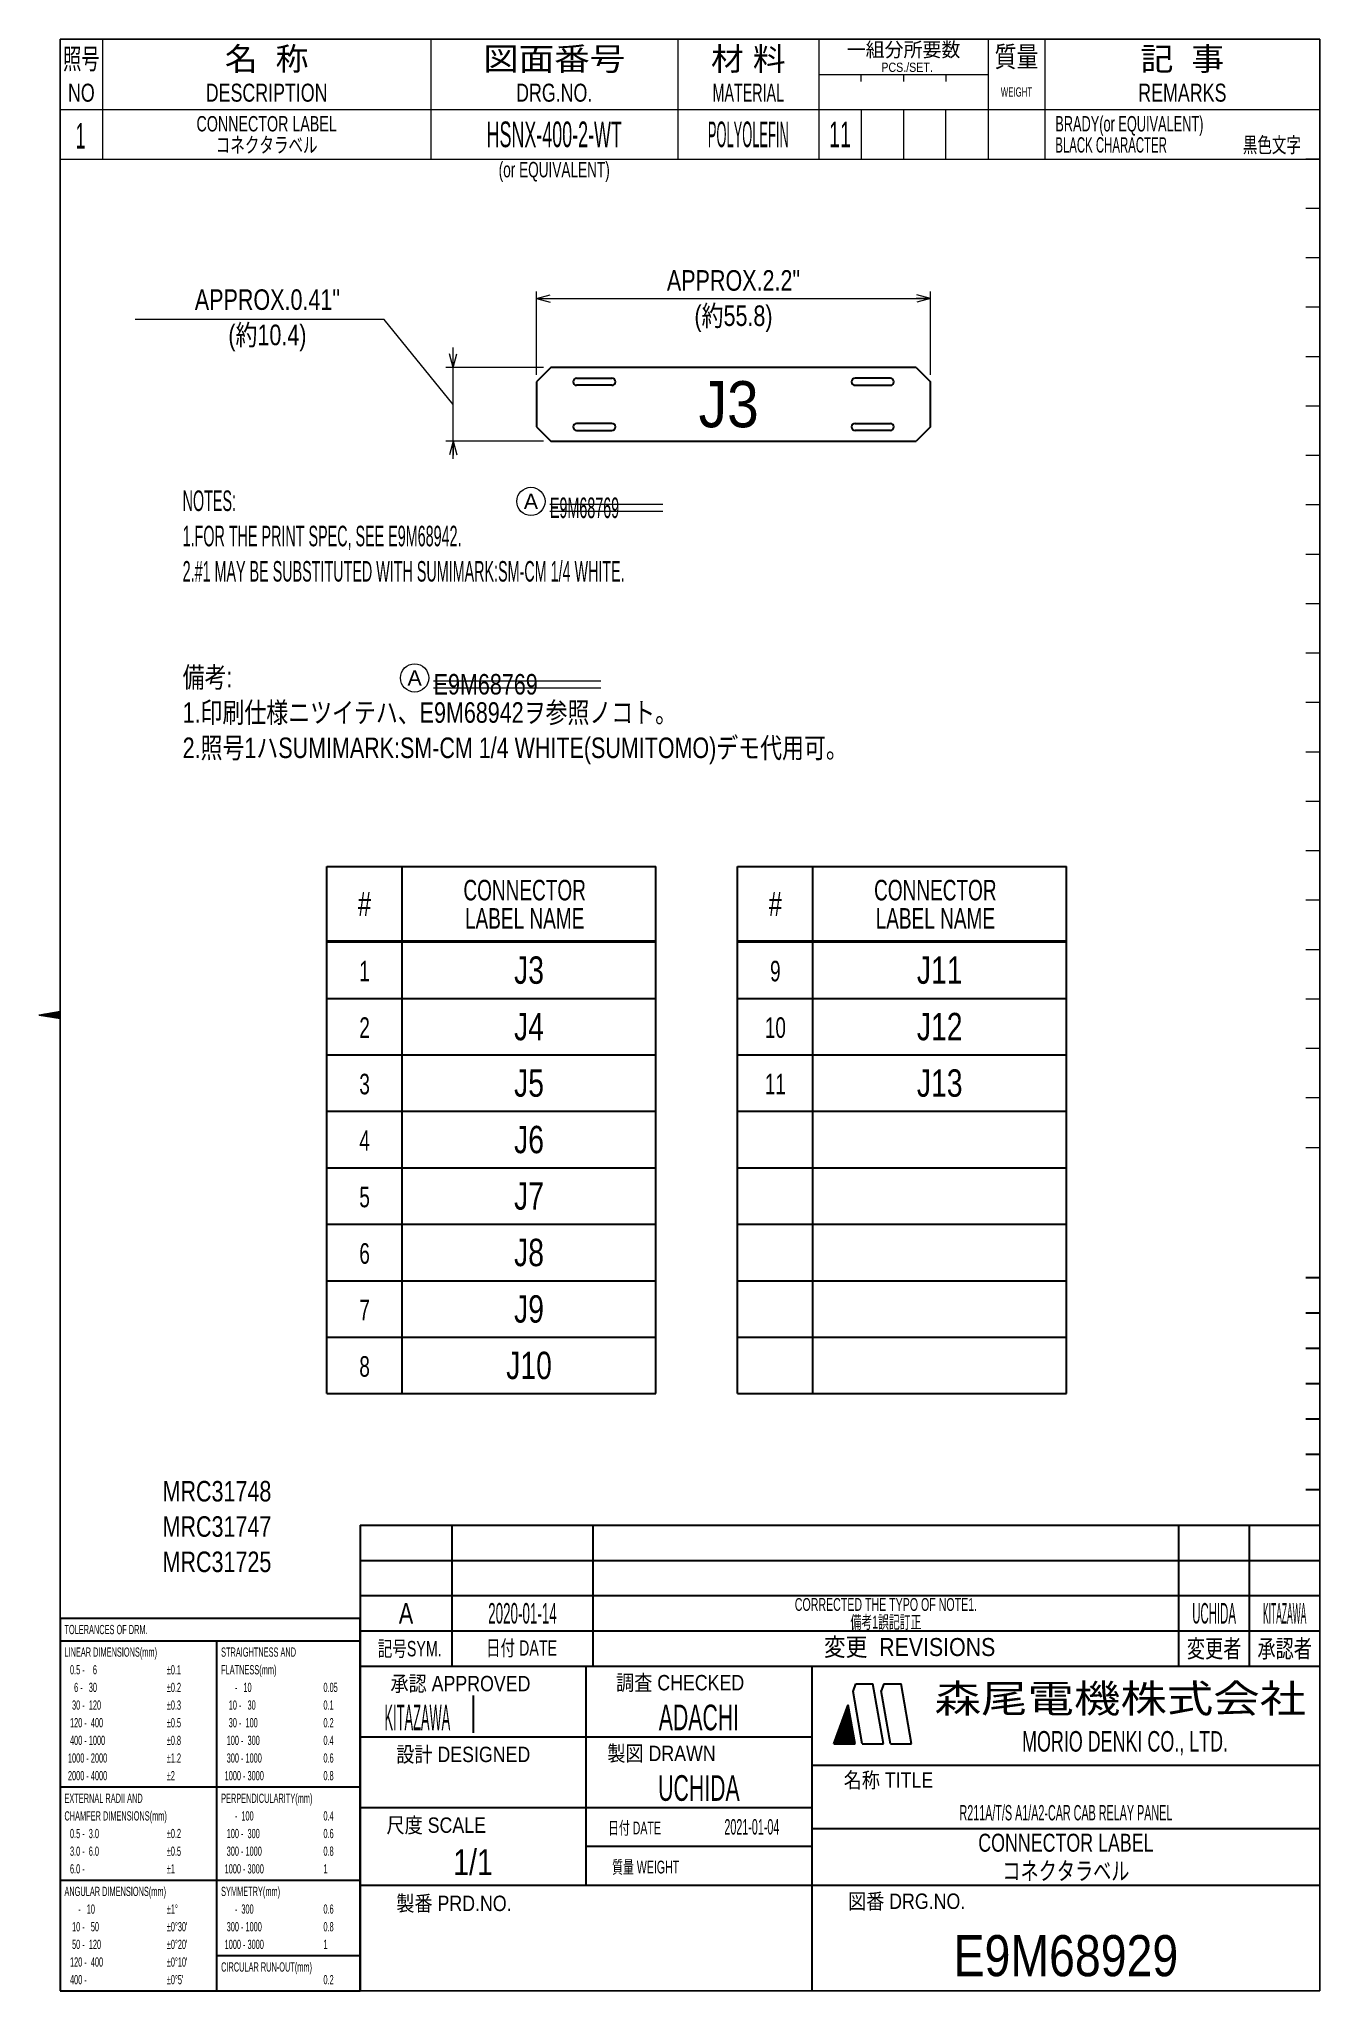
# Model space of a CAD drawing. Header units: millimetres. Extents: x 18 to 199, y 10 to 287.
import ezdxf
from ezdxf.enums import TextEntityAlignment as Align

# ---------------------------------------------------------------- set-up
doc = ezdxf.new("R2010")
doc.units = ezdxf.units.MM
doc.linetypes.add('極細の実線', pattern=[0])
for name, color, linetype in [('GR1_01', 7, 'Continuous'), ('GR1_02', 7, 'Continuous'), ('図面枠B6M', 7, 'Continuous'), ('図面枠E9M_01', 7, 'Continuous'), ('表題、部品表_01', 7, 'Continuous'), ('表題、部品表_02', 7, 'Continuous'), ('表題、部品表_03', 7, 'Continuous'), ('訂正記号', 7, 'Continuous')]:
    doc.layers.add(name, color=color, linetype=linetype)
doc.styles.add('HG丸ｺﾞｼｯｸM-PRO', font='')
doc.styles.get('HG丸ｺﾞｼｯｸM-PRO').set_extended_font_data('HG丸ｺﾞｼｯｸM-PRO')

# ---------------------------------------------------------------- blocks, each defined once
blk = doc.blocks.new('BLKF025')
at = {"layer": '図面枠E9M_01', "color": 3, "linetype": '極細の実線', "lineweight": 35, "style": 'HG丸ｺﾞｼｯｸM-PRO', "width": 0.845879}
blk.add_text('E9M68929', height=5.818, dxfattribs=at).set_placement((163.25, 15.25), align=Align.MIDDLE_CENTER)
blk = doc.blocks.new('BLKF026')
at = {"layer": '図面枠E9M_01', "color": 3, "linetype": '極細の実線', "lineweight": 35, "style": 'HG丸ｺﾞｼｯｸM-PRO', "width": 0.741767}
blk.add_text('CONNECTOR LABEL', height=2.5455, dxfattribs=at).set_placement((163.25, 31.25), align=Align.MIDDLE_CENTER)
blk = doc.blocks.new('BLKF027')
at = {"layer": '図面枠E9M_01', "color": 3, "linetype": '極細の実線', "lineweight": 35, "style": 'HG丸ｺﾞｼｯｸM-PRO', "width": 0.522381}
blk.add_text('R211A/T/S A1/A2-CAR CAB RELAY PANEL', height=2.1818, dxfattribs=at).set_placement((163.25, 35.5), align=Align.MIDDLE_CENTER)
blk = doc.blocks.new('BLKF028')
at = {"layer": '図面枠E9M_01', "color": 3, "linetype": '極細の実線', "lineweight": 35, "style": 'HG丸ｺﾞｼｯｸM-PRO', "width": 0.61989}
blk.add_text('UCHIDA', height=3.636, dxfattribs=at).set_placement((111.25, 39), align=Align.MIDDLE_CENTER)
blk = doc.blocks.new('BLKF030')
at = {"layer": '図面枠E9M_01', "color": 3, "linetype": '極細の実線', "lineweight": 35, "style": 'HG丸ｺﾞｼｯｸM-PRO', "width": 0.619335}
blk.add_text('ADACHI', height=3.636, dxfattribs=at).set_placement((111.25, 49), align=Align.MIDDLE_CENTER)
blk = doc.blocks.new('BLKF031')
at = {"layer": '図面枠E9M_01', "color": 3, "linetype": '極細の実線', "lineweight": 35, "style": 'HG丸ｺﾞｼｯｸM-PRO', "width": 0.374534}
blk.add_text('KITAZAWA', height=3.636, dxfattribs=at).set_placement((71.36, 49), align=Align.MIDDLE_CENTER)
blk = doc.blocks.new('BLKF032')
at = {"layer": '図面枠E9M_01', "color": 3, "linetype": '極細の実線', "lineweight": 35, "style": 'HG丸ｺﾞｼｯｸM-PRO', "width": 0.828847}
blk.add_text('1/1', height=3.636, dxfattribs=at).set_placement((79.25, 28.5), align=Align.MIDDLE_CENTER)
blk = doc.blocks.new('BLKF033')
at = {"layer": '図面枠E9M_01', "color": 3, "linetype": '極細の実線', "lineweight": 35, "style": 'HG丸ｺﾞｼｯｸM-PRO', "width": 0.521146}
blk.add_text('2021-01-04', height=2.182, dxfattribs=at).set_placement((118.75, 33.5), align=Align.MIDDLE_CENTER)
blk = doc.blocks.new('BLKF023')
at = {"layer": '図面枠E9M_01', "color": 3, "linetype": '極細の実線', "lineweight": 35}
for name in ['BLKF031', 'BLKF030', 'BLKF028', 'BLKF027', 'BLKF033', 'BLKF032', 'BLKF026', 'BLKF025']:
    blk.add_blockref(name, (0, 0), dxfattribs=at)
blk = doc.blocks.new('BLKF036')
at = {"layer": '図面枠E9M_01', "color": 4, "linetype": '極細の実線', "lineweight": 13}
for p, q in [((17.775844, 148.495693), (17.786182, 148.50603)), ((17.897062, 148.47549), (17.955887, 148.534315)), ((18.018281, 148.455287), (18.125593, 148.562599)), ((18.139499, 148.435083), (18.295299, 148.590883)), ((18.260717, 148.41488), (18.465004, 148.619167)), ((18.381936, 148.394677), (18.63471, 148.647452)), ((18.503154, 148.374474), (18.804416, 148.675736)), ((18.624372, 148.354271), (18.974121, 148.70402)), ((18.745591, 148.334068), (19.143827, 148.732304)), ((18.866809, 148.313865), (19.313532, 148.760589)), ((18.988027, 148.293662), (19.483238, 148.788873)), ((19.109245, 148.273459), (19.652944, 148.817157)), ((19.230464, 148.253256), (19.822649, 148.845442)), ((19.351682, 148.233053), (19.992355, 148.873726)), ((19.4729, 148.21285), (20.162061, 148.90201)), ((19.594119, 148.192647), (20.331766, 148.930294)), ((19.715337, 148.172444), (20.501472, 148.958579)), ((19.836555, 148.152241), (20.671177, 148.986863)), ((19.957774, 148.132038), (20.75, 148.924264)), ((20.078992, 148.111835), (20.75, 148.782843)), ((20.20021, 148.091632), (20.75, 148.641421)), ((20.321429, 148.071429), (20.75, 148.5)), ((20.442647, 148.051226), (20.75, 148.358579)), ((20.563865, 148.031022), (20.75, 148.217157)), ((20.685083, 148.010819), (20.75, 148.075736))]:
    blk.add_line(p, q, dxfattribs=at)
blk = doc.blocks.new('BLKF037')
at = {"layer": '図面枠E9M_01', "color": 3, "linetype": '極細の実線', "lineweight": 35}
for p, q in [((131.756831, 48.999879), (132.5833, 49.826349)), ((131.83776, 49.22223), (132.562102, 49.946572)), ((131.918689, 49.44458), (132.540903, 50.066794)), ((131.999617, 49.66693), (132.519705, 50.187017)), ((132.080546, 49.88928), (132.498506, 50.30724)), ((132.161475, 50.111631), (132.477307, 50.427463)), ((132.242404, 50.333981), (132.456109, 50.547686)), ((132.323333, 50.556331), (132.43491, 50.667909)), ((132.404262, 50.778681), (132.413712, 50.788131)), ((130.407871, 45.246757), (132.943675, 47.782561)), ((130.461969, 45.442276), (132.922477, 47.902784)), ((130.542898, 45.664626), (132.901278, 48.023006)), ((130.549292, 45.246757), (132.964874, 47.662338)), ((130.623827, 45.886976), (132.88008, 48.143229)), ((130.690714, 45.246757), (132.986072, 47.542115)), ((130.704756, 46.109327), (132.858881, 48.263452)), ((130.785684, 46.331677), (132.837682, 48.383675)), ((130.832135, 45.246757), (133.007271, 47.421892)), ((130.866613, 46.554027), (132.816484, 48.503898)), ((130.947542, 46.776377), (132.795285, 48.624121)), ((130.973556, 45.246757), (133.028469, 47.301669)), ((131.028471, 46.998727), (132.774087, 48.744343)), ((131.1094, 47.221078), (132.752888, 48.864566)), ((131.114978, 45.246757), (133.049668, 47.181447)), ((131.190329, 47.443428), (132.73169, 48.984789)), ((131.256399, 45.246757), (133.070866, 47.061224)), ((131.271258, 47.665778), (132.710491, 49.105012)), ((131.352186, 47.888128), (132.689293, 49.225235)), ((131.433115, 48.110479), (132.668094, 49.345457)), ((131.514044, 48.332829), (132.646896, 49.46568)), ((131.594973, 48.555179), (132.625697, 49.585903)), ((131.675902, 48.777529), (132.604499, 49.706126)), ((131.397821, 45.246757), (133.092065, 46.941001)), ((131.539242, 45.246757), (133.113263, 46.820778)), ((131.680663, 45.246757), (133.134462, 46.700555)), ((131.822085, 45.246757), (133.15566, 46.580332)), ((131.963506, 45.246757), (133.176859, 46.46011)), ((132.104927, 45.246757), (133.198057, 46.339887)), ((132.246349, 45.246757), (133.219256, 46.219664)), ((132.38777, 45.246757), (133.240455, 46.099441)), ((132.529191, 45.246757), (133.261653, 45.979218)), ((132.670613, 45.246757), (133.282852, 45.858995)), ((132.812034, 45.246757), (133.30405, 45.738773)), ((132.953455, 45.246757), (133.325249, 45.61855)), ((133.094877, 45.246757), (133.346447, 45.498327)), ((133.236298, 45.246757), (133.367646, 45.378104)), ((133.37772, 45.246757), (133.388844, 45.257881))]:
    blk.add_line(p, q, dxfattribs=at)
blk = doc.blocks.new('BLKF035')
at = {"layer": '図面枠E9M_01', "color": 2, "linetype": '極細の実線', "lineweight": 25}
for p, q in [((20.75, 286.75), (20.75, 10.25)), ((20.75, 286.75), (199.25, 286.75)), ((199.25, 286.75), (199.25, 10.25)), ((20.75, 10.25), (199.25, 10.25))]:
    blk.add_line(p, q, dxfattribs=at)
at = {"layer": '図面枠E9M_01', "color": 4, "linetype": '極細の実線', "lineweight": 13}
for p, q in [((199.25, 269.75), (197.25, 269.75)), ((199.25, 262.75), (197.25, 262.75)), ((199.25, 255.75), (197.25, 255.75)), ((199.25, 248.75), (197.25, 248.75)), ((199.25, 241.75), (197.25, 241.75)), ((199.25, 234.75), (197.25, 234.75)), ((199.25, 227.75), (197.25, 227.75)), ((199.25, 220.75), (197.25, 220.75)), ((199.25, 213.75), (197.25, 213.75)), ((199.25, 206.75), (197.25, 206.75)), ((199.25, 199.75), (197.25, 199.75)), ((199.25, 192.75), (197.25, 192.75)), ((199.25, 185.75), (197.25, 185.75)), ((199.25, 178.75), (197.25, 178.75)), ((199.25, 171.75), (197.25, 171.75)), ((199.25, 164.75), (197.25, 164.75)), ((199.25, 157.75), (197.25, 157.75)), ((199.25, 150.75), (197.25, 150.75)), ((20.75, 149), (17.75, 148.5)), ((17.75, 148.5), (20.75, 148)), ((199.25, 143.75), (197.25, 143.75)), ((199.25, 136.75), (197.25, 136.75)), ((197.25, 129.75), (199.25, 129.75))]:
    blk.add_line(p, q, dxfattribs=at)
at = {"layer": '図面枠E9M_01', "color": 3, "linetype": '極細の実線', "lineweight": 35}
for p, q in [((199.25, 111.25), (197.25, 111.25)), ((199.25, 106.25), (197.25, 106.25)), ((199.25, 101.25), (197.25, 101.25)), ((199.25, 96.25), (197.25, 96.25)), ((199.25, 91.25), (197.25, 91.25)), ((199.25, 86.25), (197.25, 86.25)), ((199.25, 81.25), (197.25, 81.25)), ((63.25, 76.25), (199.25, 76.25)), ((63.25, 76.25), (63.25, 10.25)), ((76.25, 76.25), (76.25, 56.25)), ((96.25, 56.25), (96.25, 76.25)), ((179.25, 56.25), (179.25, 76.25)), ((189.25, 56.25), (189.25, 76.25)), ((63.25, 71.25), (199.25, 71.25)), ((63.25, 66.25), (199.25, 66.25)), ((63.25, 61.25), (199.25, 61.25)), ((63.25, 56.25), (199.25, 56.25)), ((95.25, 56.25), (95.25, 25.25)), ((127.25, 56.25), (127.25, 10.25)), ((133.09, 52.65), (133.48, 53.75)), ((134.39, 45.25), (133.09, 52.65)), ((133.48, 53.75), (135.89, 53.75)), ((137.39, 45.25), (135.89, 53.75)), ((137.43, 53.75), (137.07, 52.76)), ((138.39, 45.25), (137.07, 52.76)), ((137.43, 53.75), (139.89, 53.75)), ((141.39, 45.25), (139.89, 53.75)), ((79.27, 52.11), (79.27, 46.8)), ((130.39, 45.25), (132.41, 50.8)), ((133.39, 45.25), (132.41, 50.8)), ((63.25, 46.25), (127.25, 46.25)), ((130.39, 45.25), (133.39, 45.25)), ((134.39, 45.25), (137.39, 45.25)), ((138.39, 45.25), (141.39, 45.25)), ((127.25, 42.25), (199.25, 42.25)), ((63.25, 36.25), (127.25, 36.25)), ((127.25, 33.25), (199.25, 33.25)), ((95.25, 30.75), (127.25, 30.75)), ((63.25, 25.25), (199.25, 25.25))]:
    blk.add_line(p, q, dxfattribs=at)
at = {"layer": '図面枠E9M_01', "color": 4, "linetype": '極細の実線', "lineweight": 13}
blk.add_blockref('BLKF036', (0, 0), dxfattribs=at)
at = {"layer": '図面枠E9M_01', "color": 3, "linetype": '極細の実線', "lineweight": 35}
blk.add_blockref('BLKF037', (0, 0), dxfattribs=at)
at = {"layer": '図面枠E9M_01', "color": 4, "linetype": '極細の実線', "lineweight": 13, "style": 'HG丸ｺﾞｼｯｸM-PRO'}
for s, height, width, p in [('記号SYM.', 2.182, 0.69227, (70.28, 58.74)), ('日付 DATE', 2.182, 0.692507, (86.12, 58.83)), ('変更  REVISIONS', 2.5455, 0.887352, (141.1, 58.97)), ('変更者', 2.545, 0.741121, (184.25, 58.75)), ('承認者', 2.545, 0.741121, (194.25, 58.75)), ('調査 CHECKED', 2.182, 0.863174, (108.59, 53.92)), ('承認 APPROVED', 2.1818, 0.863151, (77.46, 53.79)), ('設計 DESIGNED', 2.1818, 0.862613, (77.86, 43.76)), ('製図 DRAWN', 2.182, 0.863099, (105.95, 43.9)), ('名称 TITLE', 2.182, 0.862489, (138.11, 40.12)), ('尺度 SCALE', 2.182, 0.862581, (74.03, 33.74)), ('日付 DATE', 1.818, 0.618255, (102.13, 33.34)), ('質量 WEIGHT', 1.818, 0.618812, (103.71, 27.8)), ('製番 PRD.NO.', 2.182, 0.863299, (76.54, 22.66)), ('図番 DRG.NO.', 2.182, 0.863083, (140.68, 22.96))]:
    blk.add_text(s, height=height, dxfattribs=dict(at, width=width)).set_placement(p, align=Align.MIDDLE_CENTER)
at = {"layer": '図面枠E9M_01', "color": 2, "linetype": '極細の実線', "lineweight": 25, "style": 'HG丸ｺﾞｼｯｸM-PRO', "width": 1.206081}
blk.add_text('森尾電機株式会社', height=4, dxfattribs=at).set_placement((170.97, 51.68), align=Align.MIDDLE_CENTER)
at = {"layer": '図面枠E9M_01', "color": 3, "linetype": '極細の実線', "lineweight": 35, "style": 'HG丸ｺﾞｼｯｸM-PRO', "width": 0.652197}
blk.add_text('MORIO DENKI CO., LTD.', height=2.9091, dxfattribs=at).set_placement((171.63, 45.61), align=Align.MIDDLE_CENTER)
blk = doc.blocks.new('BLKF039')
at = {"layer": '表題、部品表_01', "color": 4, "linetype": '極細の実線', "lineweight": 13}
for p, q in [((20.75, 286.75), (20.75, 276.75)), ((20.75, 286.75), (199.25, 286.75)), ((26.75, 286.75), (26.75, 276.75)), ((73.25, 286.75), (73.25, 276.75)), ((108.25, 286.75), (108.25, 276.75)), ((128.25, 286.75), (128.25, 276.75)), ((152.25, 286.75), (152.25, 276.75)), ((160.25, 286.75), (160.25, 276.75)), ((199.25, 286.75), (199.25, 276.75)), ((128.25, 281.75), (152.25, 281.75)), ((134.25, 280.75), (134.25, 281.75)), ((140.25, 281.75), (140.25, 280.75)), ((146.25, 281.75), (146.25, 280.75)), ((20.75, 276.75), (199.25, 276.75))]:
    blk.add_line(p, q, dxfattribs=at)
at = {"layer": '表題、部品表_01', "color": 3, "linetype": '極細の実線', "lineweight": 35, "style": 'HG丸ｺﾞｼｯｸM-PRO'}
for s, height, width, p in [('照号', 2.909, 0.651535, (23.75, 283.95)), ('名  称', 3.273, 1.042426, (50, 283.95)), ('図面番号', 3.273, 1.127518, (90.75, 283.95)), ('材 料', 3.273, 1.042439, (118.25, 283.95)), ('一組分所要数', 2.036, 0.966638, (140.25, 285.25)), ('質量', 2.909, 0.781842, (156.25, 284.25)), ('記  事', 3.273, 1.042426, (179.75, 283.95)), ('PCS./SET.', 1.309, 0.862935, (140.75, 282.75)), ('NO', 2.545, 0.740841, (23.75, 279.15)), ('DESCRIPTION', 2.5455, 0.741365, (50, 279.15)), ('DRG.NO.', 2.545, 0.741189, (90.75, 279.15)), ('MATERIAL', 2.545, 0.594756, (118.25, 279.15)), ('WEIGHT', 1.309, 0.635507, (156.25, 279.25)), ('REMARKS', 2.545, 0.742803, (179.75, 279.15))]:
    blk.add_text(s, height=height, dxfattribs=dict(at, width=width)).set_placement(p, align=Align.MIDDLE_CENTER)
blk = doc.blocks.new('BLKF038')
at = {"layer": '表題、部品表_01', "color": 3, "linetype": '極細の実線', "lineweight": 13}
blk.add_blockref('BLKF039', (0, 0), dxfattribs=at)
blk = doc.blocks.new('BLKF040')
at = {"layer": 'GR1_01', "color": 3, "linetype": '極細の実線', "lineweight": 35}
for p, q in [((90.25, 240.2), (88.25, 238.2)), ((88.25, 238.2), (88.25, 231.8)), ((142.05, 240.2), (90.25, 240.2)), ((142.05, 240.2), (144.05, 238.2)), ((144.05, 231.8), (144.05, 238.2)), ((88.25, 231.8), (90.25, 229.8)), ((90.25, 229.8), (142.05, 229.8)), ((144.05, 231.8), (142.05, 229.8))]:
    blk.add_line(p, q, dxfattribs=at)
blk = doc.blocks.new('FXTIP_ARROW_S')
at = {"color": 0, "linetype": 'Continuous', "lineweight": -2}
for q in [(-1, 0), (-0.97, 0.26), (-0.97, -0.26)]:
    blk.add_line((0, 0), q, dxfattribs=at)
blk = doc.blocks.new('FXTIP_ARROW_E')
at = {"color": 0, "linetype": 'Continuous', "lineweight": -2}
for q in [(-1, 0), (-0.97, 0.26), (-0.97, -0.26)]:
    blk.add_line((0, 0), q, dxfattribs=at)
blk = doc.blocks.new('BLKF041')
at = {"layer": '図面枠E9M_01', "color": 3, "linetype": '極細の実線', "lineweight": 35}
for p, q in [((20.75, 63.05), (63.25, 63.05)), ((20.75, 63.05), (20.75, 10.25)), ((63.25, 10.25), (63.25, 63.05)), ((20.75, 59.85), (63.25, 59.85)), ((42.95, 10.25), (42.95, 59.85)), ((20.75, 39.15), (42.95, 39.15)), ((42.95, 39.15), (63.25, 39.15)), ((20.75, 25.95), (42.95, 25.95)), ((42.95, 25.95), (63.25, 25.95)), ((42.95, 15.25), (63.25, 15.25)), ((20.75, 10.25), (63.25, 10.25))]:
    blk.add_line(p, q, dxfattribs=at)
at = {"layer": '図面枠E9M_01', "color": 4, "linetype": '極細の実線', "lineweight": 13, "style": 'HG丸ｺﾞｼｯｸM-PRO'}
for s, height, width, p in [('TOLERANCES OF DRM.', 1.3091, 0.578171, (21.35, 61.45)), ('LINEAR DIMENSIONS(mm)', 1.3091, 0.578157, (21.35, 58.25)), ('STRAIGHTNESS AND', 1.3091, 0.577537, (43.55, 58.25)), (' 0.5 -    6', 1.3091, 0.576124, (21.85, 55.75)), ('±0.1', 1.309, 0.576447, (35.85, 55.75)), ('FLATNESS(mm)', 1.3091, 0.578373, (43.55, 55.75)), ('   6 -   30', 1.3091, 0.576367, (21.85, 53.25)), ('±0.2', 1.309, 0.576447, (35.85, 53.25)), ('     -   10', 1.3091, 0.576414, (44.05, 53.25)), ('0.05', 1.309, 0.575594, (58.05, 53.25)), ('  30 -  120', 1.3091, 0.576292, (21.85, 50.75)), ('±0.3', 1.309, 0.576447, (35.85, 50.75)), ('  10 -   30', 1.3091, 0.576326, (44.05, 50.75)), ('0.1', 1.309, 0.575388, (58.05, 50.75)), (' 120 -  400', 1.3091, 0.576261, (21.85, 48.25)), ('±0.5', 1.309, 0.576447, (35.85, 48.25)), ('  30 -  100', 1.3091, 0.576292, (44.05, 48.25)), ('0.2', 1.309, 0.575388, (58.05, 48.25)), (' 400 - 1000', 1.3091, 0.576235, (21.85, 45.75)), ('±0.8', 1.309, 0.576447, (35.85, 45.75)), (' 100 -  300', 1.3091, 0.576261, (44.05, 45.75)), ('0.4', 1.309, 0.575388, (58.05, 45.75)), ('1000 - 2000', 1.3091, 0.576211, (21.85, 43.25)), ('±1.2', 1.309, 0.576447, (35.85, 43.25)), (' 300 - 1000', 1.3091, 0.576235, (44.05, 43.25)), ('0.6', 1.309, 0.575388, (58.05, 43.25)), ('2000 - 4000', 1.3091, 0.576211, (21.85, 40.75)), ('±2', 1.309, 0.577311, (35.85, 40.75)), ('1000 - 3000', 1.3091, 0.576211, (44.05, 40.75)), ('0.8', 1.309, 0.575388, (58.05, 40.75)), ('EXTERNAL RADII AND', 1.3091, 0.577966, (21.35, 37.55)), ('PERPENDICULARITY(mm)', 1.3091, 0.577743, (43.55, 37.55)), ('CHAMFER DIMENSIONS(mm)', 1.3091, 0.57813, (21.35, 35.05)), (' 0.5 -  3.0', 1.3091, 0.575865, (21.85, 32.55)), ('±0.2', 1.309, 0.576447, (35.85, 32.55)), (' 100 -  300', 1.3091, 0.576261, (44.05, 32.55)), ('     -  100', 1.3091, 0.576367, (44.05, 35.05)), ('0.4', 1.309, 0.575388, (58.05, 35.05)), ('0.6', 1.309, 0.575388, (58.05, 32.55)), (' 3.0 -  6.0', 1.3091, 0.575865, (21.85, 30.05)), ('±0.5', 1.309, 0.576447, (35.85, 30.05)), (' 300 - 1000', 1.3091, 0.576235, (44.05, 30.05)), ('0.8', 1.309, 0.575388, (58.05, 30.05)), (' 6.0 -', 1.309, 0.576034, (21.85, 27.55)), ('±1', 1.309, 0.577311, (35.85, 27.55)), ('1000 - 3000', 1.3091, 0.576211, (44.05, 27.55)), ('1', 1.31, 0.576062, (58.05, 27.55)), ('ANGULAR DIMENSIONS(mm)', 1.3091, 0.577928, (21.35, 24.35)), ('SYMMETRY(mm)', 1.3091, 0.577897, (43.55, 24.35)), ('     -   10', 1.3091, 0.576414, (21.85, 21.85)), ('±1°', 1.309, 0.577649, (35.85, 21.85)), ('     -  300', 1.3091, 0.576367, (44.05, 21.85)), ('0.6', 1.309, 0.575388, (58.05, 21.85)), ('  10 -   50', 1.3091, 0.576326, (21.85, 19.35)), ("±0°30'", 1.309, 0.576786, (35.85, 19.35)), (' 300 - 1000', 1.3091, 0.576235, (44.05, 19.35)), ('0.8', 1.309, 0.575388, (58.05, 19.35)), ('  50 -  120', 1.3091, 0.576292, (21.85, 16.85)), ("±0°20'", 1.309, 0.576786, (35.85, 16.85)), ('1000 - 3000', 1.3091, 0.576211, (44.05, 16.85)), ('1', 1.31, 0.576062, (58.05, 16.85)), (' 120 -  400', 1.3091, 0.576261, (21.85, 14.35)), ("±0°10'", 1.309, 0.576786, (35.85, 14.35)), ('CIRCULAR RUN-OUT(mm)', 1.3091, 0.577678, (43.55, 13.65)), (' 400 -', 1.309, 0.576375, (21.85, 11.85)), ("±0°5'", 1.309, 0.576932, (35.85, 11.85)), ('0.2', 1.309, 0.575388, (58.05, 11.85))]:
    blk.add_text(s, height=height, dxfattribs=dict(at, width=width)).set_placement(p, align=Align.MIDDLE_LEFT)
blk = doc.blocks.new('BLKF042')
at = {"layer": '訂正記号', "color": 4, "linetype": '極細の実線', "lineweight": 13}
blk.add_circle((70.97, 196.25), 2, dxfattribs=at)
at = {"layer": '訂正記号', "color": 4, "linetype": '極細の実線', "lineweight": 13, "style": 'HG丸ｺﾞｼｯｸM-PRO', "width": 1.042301}
blk.add_text('A', height=2.18, dxfattribs=at).set_placement((70.97, 196.25), align=Align.MIDDLE_CENTER)
blk = doc.blocks.new('BLKF043')
at = {"layer": '訂正記号', "color": 4, "linetype": '極細の実線', "lineweight": 13}
blk.add_circle((87.45, 221.25), 2, dxfattribs=at)
at = {"layer": '訂正記号', "color": 4, "linetype": '極細の実線', "lineweight": 13, "style": 'HG丸ｺﾞｼｯｸM-PRO', "width": 1.042301}
blk.add_text('A', height=2.18, dxfattribs=at).set_placement((87.45, 221.25), align=Align.MIDDLE_CENTER)
blk = doc.blocks.new('BLKF044')
at = {"layer": '表題、部品表_02', "color": 4, "linetype": '極細の実線', "lineweight": 13}
for p, q in [((20.75, 276.75), (20.75, 269.75)), ((20.75, 276.75), (199.25, 276.75)), ((26.75, 276.75), (26.75, 269.75)), ((73.25, 276.75), (73.25, 269.75)), ((108.25, 276.75), (108.25, 269.75)), ((128.25, 276.75), (128.25, 269.75)), ((134.25, 276.75), (134.25, 269.75)), ((140.25, 276.75), (140.25, 269.75)), ((146.25, 269.75), (146.25, 276.75)), ((152.25, 276.75), (152.25, 269.75)), ((160.25, 276.75), (160.25, 269.75)), ((199.25, 276.75), (199.25, 269.75)), ((20.75, 269.75), (199.25, 269.75))]:
    blk.add_line(p, q, dxfattribs=at)

msp = doc.modelspace()

# ---------------------------------------------------------------- linework, layer by layer
at = {"layer": 'GR1_01', "color": 3, "linetype": '極細の実線', "lineweight": 35}
for p, q in [((93.92, 238.7), (98.92, 238.7)), ((138.38, 238.7), (133.38, 238.7)), ((98.92, 237.7), (93.92, 237.7)), ((133.38, 237.7), (138.38, 237.7)), ((98.92, 232.3), (93.92, 232.3)), ((133.38, 232.3), (138.38, 232.3)), ((93.92, 231.3), (98.92, 231.3)), ((138.38, 231.3), (133.38, 231.3))]:
    msp.add_line(p, q, dxfattribs=at)
for centre, start, end in [((93.92, 238.2), 90, 270), ((98.92, 238.2), 270, 90), ((133.38, 238.2), 90, 270), ((138.38, 238.2), 270, 90), ((93.92, 231.8), 90, 270), ((98.92, 231.8), 270, 90), ((133.38, 231.8), 90, 270), ((138.38, 231.8), 270, 90)]:
    msp.add_arc(centre, 0.5, start, end, dxfattribs=at)
at = {"layer": 'GR1_02', "color": 4, "linetype": '極細の実線', "lineweight": 13}
for p, q in [((88.25, 239.2), (88.25, 250.98)), ((88.25, 249.98), (144.05, 249.98)), ((144.05, 239.2), (144.05, 250.98)), ((66.67, 247.01), (31.35, 247.01)), ((76.41, 235), (66.67, 247.01)), ((76.41, 240.2), (76.41, 243.04)), ((89.25, 240.2), (75.41, 240.2)), ((76.41, 229.8), (76.41, 240.2)), ((89.25, 229.8), (75.41, 229.8)), ((76.41, 227.3), (76.41, 229.8))]:
    msp.add_line(p, q, dxfattribs=at)
at = {"layer": '表題、部品表_01', "color": 3, "linetype": '極細の実線', "lineweight": 35}
for p, q in [((58.55, 169.52), (105.14, 169.52)), ((58.55, 94.86), (58.55, 169.52)), ((69.22, 94.86), (69.22, 169.52)), ((105.14, 94.86), (105.14, 169.52)), ((116.74, 169.52), (163.33, 169.52)), ((116.74, 94.86), (116.74, 169.52)), ((127.41, 94.86), (127.41, 169.52)), ((163.33, 94.86), (163.33, 169.52)), ((58.55, 158.99), (105.14, 158.99)), ((58.55, 158.86), (105.14, 158.86)), ((116.74, 158.99), (163.33, 158.99)), ((116.74, 158.86), (163.33, 158.86)), ((58.55, 150.86), (105.14, 150.86)), ((116.74, 150.86), (163.33, 150.86)), ((58.55, 142.86), (105.14, 142.86)), ((116.74, 142.86), (163.33, 142.86)), ((58.55, 134.86), (105.14, 134.86)), ((116.74, 134.86), (163.33, 134.86)), ((58.55, 126.86), (105.14, 126.86)), ((116.74, 126.86), (163.33, 126.86)), ((58.55, 118.86), (105.14, 118.86)), ((116.74, 118.86), (163.33, 118.86)), ((58.55, 110.86), (105.14, 110.86)), ((116.74, 110.86), (163.33, 110.86)), ((58.55, 102.86), (105.14, 102.86)), ((116.74, 102.86), (163.33, 102.86)), ((58.55, 94.86), (105.14, 94.86)), ((116.74, 94.86), (163.33, 94.86))]:
    msp.add_line(p, q, dxfattribs=at)
at = {"layer": '訂正記号', "color": 4, "linetype": '極細の実線', "lineweight": 13}
for p, q in [((90.14, 220.85), (106.14, 220.85)), ((90.14, 219.85), (106.14, 219.85)), ((73.66, 195.85), (97.33, 195.85)), ((73.66, 194.85), (97.33, 194.85))]:
    msp.add_line(p, q, dxfattribs=at)

# ---------------------------------------------------------------- block references
at = {"layer": 'GR1_01', "color": 3, "linetype": '極細の実線', "lineweight": 35}
msp.add_blockref('BLKF040', (0, 0), dxfattribs=at)
at = {"layer": 'GR1_02', "color": 4, "linetype": '極細の実線', "lineweight": 13, "xscale": 2, "yscale": 2}
for name, p, rotation in [('FXTIP_ARROW_S', (88.25, 249.98), 180), ('FXTIP_ARROW_E', (144.05, 249.98), 360), ('FXTIP_ARROW_S', (76.41, 240.2), 270), ('FXTIP_ARROW_E', (76.41, 229.8), 90)]:
    msp.add_blockref(name, p, dxfattribs=dict(at, rotation=rotation))
at = {"layer": '図面枠E9M_01', "color": 4, "linetype": '極細の実線', "lineweight": 35}
msp.add_blockref('BLKF035', (0, 0), dxfattribs=at)
at = {"layer": '図面枠E9M_01', "color": 4, "linetype": '極細の実線', "lineweight": 13}
msp.add_blockref('BLKF041', (0, 0), dxfattribs=at)
at = {"layer": '図面枠E9M_01', "color": 3, "linetype": '極細の実線', "lineweight": 35}
msp.add_blockref('BLKF023', (0, 0), dxfattribs=at)
at = {"layer": '表題、部品表_01', "color": 3, "linetype": '極細の実線', "lineweight": 13}
msp.add_blockref('BLKF038', (0, 0), dxfattribs=at)
at = {"layer": '表題、部品表_02', "color": 4, "linetype": '極細の実線', "lineweight": 13}
msp.add_blockref('BLKF044', (0, 0), dxfattribs=at)
at = {"layer": '訂正記号', "color": 4, "linetype": '極細の実線', "lineweight": 13}
for name in ['BLKF043', 'BLKF042']:
    msp.add_blockref(name, (0, 0), dxfattribs=at)

# ---------------------------------------------------------------- texts
at = {"layer": 'GR1_01', "color": 3, "linetype": '極細の実線', "lineweight": 35, "style": 'HG丸ｺﾞｼｯｸM-PRO', "width": 0.922516}
msp.add_text('J3', height=6.545, dxfattribs=at).set_placement((115.47, 235.02), align=Align.MIDDLE_CENTER)
at = {"layer": 'GR1_02', "color": 4, "linetype": '極細の実線', "lineweight": 35, "style": 'HG丸ｺﾞｼｯｸM-PRO'}
for s, height, width, p in [('APPROX.2.2"', 2.9091, 0.783607, (116.15, 250.23)), ('(約55.8)', 2.909, 0.78355, (116.15, 245.23))]:
    msp.add_text(s, height=height, rotation=0, dxfattribs=dict(at, width=width)).set_placement(p, align=Align.BOTTOM_CENTER)
for s, height, width, p in [('APPROX.0.41"', 2.9091, 0.783698, (50.11, 247.51)), ('(約10.4)', 2.909, 0.78355, (50.11, 242.51))]:
    msp.add_text(s, height=height, dxfattribs=dict(at, width=width)).set_placement(p, align=Align.BOTTOM_CENTER)
at = {"layer": '図面枠B6M', "color": 3, "linetype": '極細の実線', "lineweight": 35, "style": 'HG丸ｺﾞｼｯｸM-PRO', "width": 0.619068}
msp.add_text('備考1誤記訂正', height=1.818, dxfattribs=at).set_placement((137.75, 62.5), align=Align.MIDDLE_CENTER)
at = {"layer": '図面枠E9M_01', "color": 3, "linetype": '極細の実線', "lineweight": 35, "style": 'HG丸ｺﾞｼｯｸM-PRO'}
for s, height, width, p in [('MRC31748', 2.909, 0.783478, (42.96, 81.04)), ('MRC31747', 2.909, 0.783478, (42.96, 76.04)), ('MRC31725', 2.909, 0.783478, (42.96, 71.04)), ('コネクタラベル', 2.545, 0.741121, (163.25, 27.25))]:
    msp.add_text(s, height=height, dxfattribs=dict(at, width=width)).set_placement(p, align=Align.MIDDLE_CENTER)
at = {"layer": '表題、部品表_01', "color": 3, "linetype": '極細の実線', "lineweight": 35, "style": 'HG丸ｺﾞｼｯｸM-PRO'}
for s, height, width, p in [('NOTES:', 2.909, 0.521723, (38.1, 221.35)), ('1.FOR THE PRINT SPEC, SEE E9M68942.', 2.9091, 0.522229, (38.1, 216.35)), ('2.#1 MAY BE SUBSTITUTED WITH SUMIMARK:SM-CM 1/4 WHITE.', 2.9091, 0.522146, (38.1, 211.35)), ('備考:', 2.909, 0.782324, (38.1, 196.35)), ('1.印刷仕様ニツイテハ、E9M68942ヲ参照ノコト。', 2.9091, 0.782557, (38.1, 191.35)), ('2.照号1ハSUMIMARK:SM-CM 1/4 WHITE(SUMITOMO)デモ代用可。', 2.9091, 0.782554, (38.1, 186.35))]:
    msp.add_text(s, height=height, dxfattribs=dict(at, width=width)).set_placement(p, align=Align.MIDDLE_LEFT)
at = {"layer": '表題、部品表_01', "color": 3, "linetype": '極細の実線', "lineweight": 35, "style": 'HG丸ｺﾞｼｯｸM-PRO', "width": 0.740353}
for p in [(63.88, 161.52), (122.08, 161.52)]:
    msp.add_text('#', height=3.39, dxfattribs=at).set_placement(p, align=Align.BOTTOM_CENTER)
at = {"layer": '表題、部品表_01', "color": 3, "linetype": '極細の実線', "lineweight": 35, "style": 'HG丸ｺﾞｼｯｸM-PRO'}
for s, height, width, p in [('CONNECTOR', 2.909, 0.692427, (86.56, 166.19)), ('CONNECTOR', 2.909, 0.692427, (144.75, 166.19)), ('LABEL NAME', 2.909, 0.692548, (86.56, 162.19)), ('LABEL NAME', 2.909, 0.692548, (144.75, 162.19)), ('1', 2.91, 0.691275, (63.88, 154.72)), ('J3', 3.879, 0.773156, (87.18, 154.86)), ('9', 2.91, 0.691275, (122.08, 154.72)), ('J11', 3.879, 0.7733, (145.37, 154.86)), ('2', 2.91, 0.691275, (63.88, 146.72)), ('J4', 3.879, 0.773156, (87.18, 146.86)), ('10', 2.909, 0.691275, (122.08, 146.72)), ('J12', 3.879, 0.7733, (145.37, 146.86)), ('3', 2.91, 0.691275, (63.88, 138.72)), ('J5', 3.879, 0.773156, (87.18, 138.86)), ('11', 2.909, 0.691275, (122.08, 138.72)), ('J13', 3.879, 0.7733, (145.37, 138.86)), ('J6', 3.879, 0.773156, (87.18, 130.86)), ('4', 2.91, 0.691275, (63.88, 130.72)), ('J7', 3.879, 0.773156, (87.18, 122.86)), ('5', 2.91, 0.691275, (63.88, 122.72)), ('6', 2.91, 0.691275, (63.88, 114.72)), ('J8', 3.879, 0.773156, (87.18, 114.86)), ('7', 2.91, 0.691275, (63.88, 106.72)), ('J9', 3.879, 0.773156, (87.18, 106.86)), ('8', 2.91, 0.691275, (63.88, 98.72)), ('J10', 3.879, 0.7733, (87.18, 98.86)), ('CORRECTED THE TYPO OF NOTE1.', 1.8182, 0.61863, (137.75, 65))]:
    msp.add_text(s, height=height, dxfattribs=dict(at, width=width)).set_placement(p, align=Align.MIDDLE_CENTER)
at = {"layer": '表題、部品表_01', "color": 3, "linetype": '極細の実線', "lineweight": 13, "style": 'HG丸ｺﾞｼｯｸM-PRO'}
for s, height, width, p in [('A', 2.91, 0.782973, (69.75, 63.75)), ('2020-01-14', 2.909, 0.488281, (86.25, 63.75)), ('UCHIDA', 2.909, 0.415827, (184.25, 63.75)), ('KITAZAWA', 2.909, 0.308644, (194.25, 63.75))]:
    msp.add_text(s, height=height, dxfattribs=dict(at, width=width)).set_placement(p, align=Align.MIDDLE_CENTER)
at = {"layer": '表題、部品表_03', "color": 3, "linetype": '極細の実線', "lineweight": 35, "style": 'HG丸ｺﾞｼｯｸM-PRO'}
for s, height, width, p in [('1', 3.64, 0.521199, (23.64, 273.05)), ('CONNECTOR LABEL', 2.1818, 0.692515, (50, 274.75)), ('HSNX-400-2-WT', 3.6364, 0.521572, (90.75, 273.25)), ('POLYOLEFIN', 3.636, 0.375425, (118.25, 273.25)), ('11', 3.636, 0.576062, (131.25, 273.25)), ('コネクタラベル', 2.182, 0.692256, (50, 271.75)), ('(or EQUIVALENT)', 2.1818, 0.660587, (90.75, 268.25))]:
    msp.add_text(s, height=height, dxfattribs=dict(at, width=width)).set_placement(p, align=Align.MIDDLE_CENTER)
for s, height, width, p in [('BRADY(or EQUIVALENT)', 2.1818, 0.619357, (161.75, 274.75)), ('BLACK CHARACTER', 2.1818, 0.554067, (161.75, 271.75)), ('黒色文字', 2.182, 0.692256, (188.32, 271.75))]:
    msp.add_text(s, height=height, dxfattribs=dict(at, width=width)).set_placement(p, align=Align.MIDDLE_LEFT)
at = {"layer": '訂正記号', "color": 3, "linetype": '極細の実線', "lineweight": 35, "style": 'HG丸ｺﾞｼｯｸM-PRO'}
for width, p in [(0.521211, (90.14, 220.35)), (0.784165, (73.66, 195.35))]:
    msp.add_text('E9M68769', height=2.909, dxfattribs=dict(at, width=width)).set_placement(p, align=Align.MIDDLE_LEFT)

doc.saveas('drawing.dxf')
